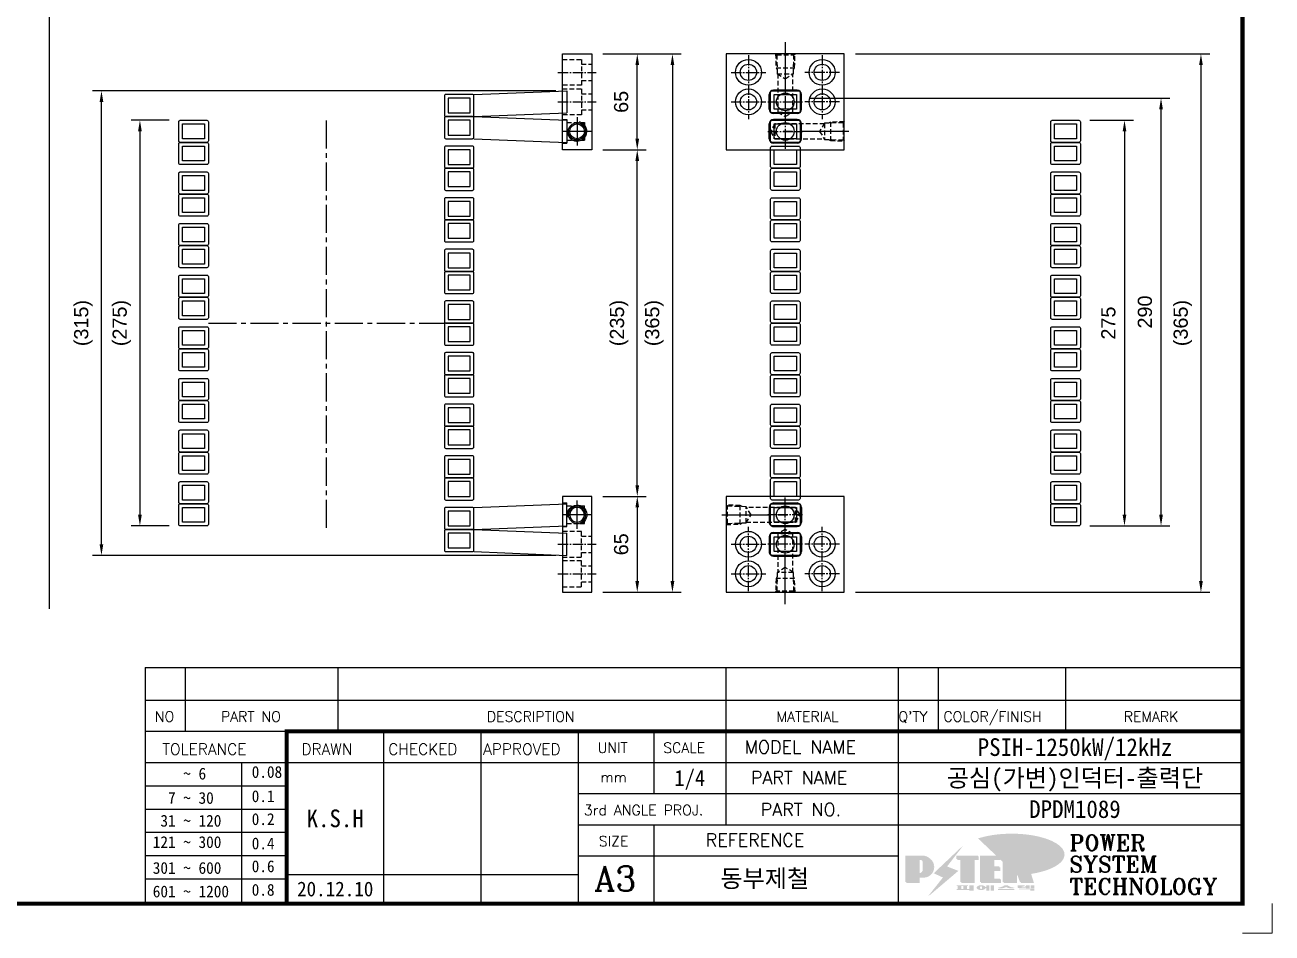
# Model space of a CAD drawing. Header units: inches. Extents: x 1896 to 3574, y -9 to 1157.
# Drawn here: x 2729 to 3574, y -9 to 607 of the extents above; entities that cross this region are included whole.
import ezdxf
from ezdxf.enums import TextEntityAlignment as Align

# ---------------------------------------------------------------- set-up
doc = ezdxf.new("R2010")
doc.units = ezdxf.units.IN
doc.header["$MEASUREMENT"] = 0
for name, pattern in [('CENTER', [50.8, 31.75, -6.35, 6.35, -6.35]), ('CENTER1', [10, 7, -1, 1, -1]), ('CENTER2', [28.575, 19.05, -3.175, 3.175, -3.175]), ('HIDDEN2', [4.7625, 3.175, -1.5875])]:
    doc.linetypes.add(name, pattern=pattern)
for name, color, linetype in [('CENTER', 1, 'CENTER'), ('FORMAT-1', 7, 'Continuous'), ('LINE', 7, 'Continuous'), ('THIN', 3, 'Continuous')]:
    doc.layers.add(name, color=color, linetype=linetype)
doc.styles.add('HAN', font='')
doc.styles.add('RC', font='ROMANC.SHX')
doc.styles.add('ROMANT', font='romant__.ttf')
doc.styles.add('RT', font='ROMANT.SHX', dxfattribs={"oblique": 15})
doc.styles.get("Standard").update_dxf_attribs({"font": 'arial.ttf'})
doc.styles.get('HAN').set_extended_font_data('GulimChe')
doc.dimstyles.new('PS-3', dxfattribs={"dimscale": 3, "dimtxt": 3.2, "dimasz": 2.5, "dimexe": 2, "dimexo": 2.5, "dimgap": 2, "dimtad": 1, "dimtoh": 1, "dimrnd": 0.05, "dimzin": 12, "dimdsep": 46, "dimtxsty": 'Standard', "dimcen": 0, "dimclrt": 2, "dimazin": 3, "dimtfac": 1, "dimtofl": 0, "dimtmove": 0, "dimatfit": 3, "dimfxl": 0, "dimtolj": 1, "dimtzin": 0, "dimarcsym": 0})

# ---------------------------------------------------------------- blocks, each defined once
blk = doc.blocks.new('no3')
at = {"color": 180}
for p, q in [((0, 5.5), (0, 0)), ((0, 5.5), (186, 5.5)), ((6.79, 5.5), (6.79, 0)), ((32.74, 0.11), (32.74, 5.5)), ((98.4, 5.5), (98.4, 0)), ((127.61, 5.5), (127.61, 0)), ((134.43, 5.5), (134.43, 0)), ((155.98, 5.5), (155.98, 0))]:
    blk.add_line(p, q, dxfattribs=at)
at = {"color": 2, "style": 'HAN'}
for tag, p in [('PART-NO', (19.76, 2.75)), ("Q'TY", (131.02, 2.75)), ('COLOR/FINISH', (145.2, 2.75)), ('MATERIAL', (111.38, 2.75)), ('REMARK', (170.76, 2.75))]:
    blk.add_attdef(tag, text='', height=2.9, dxfattribs=at).set_placement(p, align=Align.MIDDLE_CENTER)
blk.add_attdef('DESCRIPTION', text='', height=2.9, dxfattribs=at).set_placement((34.51, 2.75), align=Align.MIDDLE_LEFT)
at = {"color": 2, "style": 'RT', "oblique": 15}
blk.add_attdef('NO', text='', height=1.74, dxfattribs=at).set_placement((3.38, 2.51), align=Align.MIDDLE_CENTER)
blk = doc.blocks.new('new LOGO')
at = {"layer": 'LINE'}
h = blk.add_hatch(color=253, dxfattribs=at)
edge = h.paths.add_edge_path()
edge.add_ellipse((333.9, 86.4), major_axis=(-165.9, 0), ratio=0.39426, start_angle=111.5127, end_angle=334.469)
edge.add_ellipse((314.1, 81.2), major_axis=(-153.7, 0), ratio=0.40699, start_angle=121.3066, end_angle=327.7437, ccw=False)
edge.add_line((394, 27.8), (394.7, 25.6))
h = blk.add_hatch(color=1, dxfattribs=at)
h.paths.add_polyline_path([(41.5, 16.4), (54.3, 16.4, 1), (54.3, 82.9), (0, 82.9), (0, -0.1), (41.5, -0.1)])
h.paths.add_polyline_path([(41.5, 27.9), (41.5, 71.9), (43.6, 71.9, -0.414214), (54.6, 60.9), (54.6, 38.9, -0.414214), (43.6, 27.9)], flags=16)
h.paths.add_polyline_path([(214.7, 71.9), (227.5, 71.9), (227.5, 82.9), (159.7, 82.9), (159.7, 71.9), (172.5, 71.9), (172.5, -0.1), (214.7, -0.1)])
h.paths.add_polyline_path([(276, 37.4), (294.8, 37.4), (294.8, 49.1), (276, 49.1), (276, 71.9), (294.8, 71.9), (294.8, 82.9), (234.5, 82.9), (234.5, -0.1), (297, -0.1), (297, 10.9), (276, 10.9)])
h.paths.add_polyline_path([(347.2, 35.2), (359.7, -0.1), (400.5, -0.1), (379.6, 66.8), (399.7, 82.9), (380.6, 82.9), (347.2, 61.6), (347.2, 82.9), (305.5, 82.9), (305.5, -0.1), (347.2, -0.1)])
h = blk.add_hatch(color=250, dxfattribs=at)
h.paths.add_polyline_path([(44.5, 69.4), (46.6, 69.4, -0.129793), (52, 68, 0.221832), (43.6, 71.9), (41.5, 71.9), (41.5, 27.9), (43.6, 27.9, 0.02048), (44.5, 28)], flags=17)
h.paths.add_polyline_path([(44.5, 13.9), (57.3, 13.9, 0.72362), (77.1, 73.9, -0.679777), (54.3, 16.4), (41.5, 16.4), (41.5, -0.1), (3, -0.1), (3, -2.6), (44.5, -2.6)])
h.paths.add_polyline_path([(117.9, 14.2), (71.5, -44.4), (77.1, -39.6), (120.8, 15.6), (92, 28.9), (173.3, 106), (177.5, 111.4), (89.1, 27.6)])
h.paths.add_polyline_path([(162.7, 71.9), (162.7, 69.4), (172.5, 69.4), (172.5, 71.9)], flags=17)
h.paths.add_polyline_path([(217.7, 69.4), (230.5, 69.4), (230.5, 80.4), (227.5, 80.4), (227.5, 71.9), (214.7, 71.9), (214.7, -0.1), (175.5, -0.1), (175.5, -2.6), (217.7, -2.6)])
h.paths.add_polyline_path([(297.8, 46.6), (294.8, 46.6), (294.8, 37.4), (276, 37.4), (276, 10.9), (279, 10.9), (279, 34.9), (297.8, 34.9)])
h.paths.add_polyline_path([(300, 8.4), (297, 8.4), (297, -0.1), (237.5, -0.1), (237.5, -2.6), (300, -2.6)])
h.paths.add_polyline_path([(297.8, 80.4), (294.8, 80.4), (294.8, 71.9), (276, 71.9), (276, 49.1), (279, 49.1), (279, 69.4), (297.8, 69.4)])
h.paths.add_polyline_path([(350.2, 80.4), (347.2, 80.4), (347.2, 61.6), (350.2, 63.5)])
h.paths.add_polyline_path([(350.2, 26.7), (347.2, 35.2), (347.2, -0.1), (308.5, -0.1), (308.5, -2.6), (350.2, -2.6)])
h.paths.add_polyline_path([(402.7, 80.4), (396.5, 80.4), (379.6, 66.8), (400.5, -0.1), (361.8, -0.1), (362.7, -2.6), (403.5, -2.6), (382.6, 64.3)])
blk.add_hatch(color=5, dxfattribs=at).paths.add_polyline_path([(166.3, 35), (131, 49), (180.4, 112.7), (92, 28.9), (120.8, 15.6), (74.4, -43)])
h = blk.add_hatch(color=250, dxfattribs=at)
edge = h.paths.add_edge_path()
edge.add_ellipse((237.8, -17.6), major_axis=(-14.3, 0), ratio=0.526336, start_angle=192.2456, end_angle=269.0748)
edge.add_line((238.1, -10.1), (237.6, -10.1))
edge.add_ellipse((237.8, -17.6), major_axis=(-14.3, 0), ratio=0.526336, start_angle=270.9252, end_angle=449.0748)
edge.add_line((237.6, -25.1), (238.1, -25.1))
edge.add_ellipse((237.8, -17.6), major_axis=(-14.3, 0), ratio=0.526336, start_angle=450.9252, end_angle=527.7544)
edge.add_line((251.7, -19.2), (254.1, -19.2))
edge.add_line((254.1, -19.2), (254.1, -27.1))
edge.add_line((254.1, -27.1), (263.1, -27.1))
edge.add_line((263.1, -27.1), (263.1, -10.1))
edge.add_line((263.1, -10.1), (254.1, -10.1))
edge.add_line((254.1, -10.1), (254.1, -16))
edge.add_line((254.1, -16), (251.7, -16))
h.paths.add_polyline_path([(241, -16.4), (241, -18.7, -1), (234.4, -18.7), (234.4, -16.4, -1)], flags=16)
h.paths.add_polyline_path([(278.2, -10.1), (268.1, -10.1), (268.1, -27.1), (278.2, -27.1)])
h.paths.add_polyline_path([(310.3, -10.1), (310.3, -11.1, -0.157169), (289.3, -17.5), (294, -19.9, 0.128407), (316.3, -15.9, 0.128407), (338.6, -19.9), (343.3, -17.5, -0.157169), (322.2, -11.1), (322.2, -10.1)])
h.paths.add_polyline_path([(342.1, -25.1), (342.1, -22.3), (290.4, -22.3), (290.4, -25.1)])
h.paths.add_polyline_path([(352, -10.1), (352, -16.2, 0.414214), (354, -18.2), (378.7, -18.2), (378.7, -19.6), (390.2, -19.6), (390.2, -10.1), (378.7, -10.1), (378.7, -13.6), (374.7, -13.6), (374.7, -15.1), (378.7, -15.1), (378.7, -16.2), (364.7, -16.2), (364.7, -15.1), (371.2, -15.1), (371.2, -13.6), (364.7, -13.6), (364.7, -12.6), (374.7, -12.6), (374.7, -10.1)])
h.paths.add_polyline_path([(393.8, -10.1), (393.8, -19.6), (405, -19.6), (405, -10.1)])
h.paths.add_polyline_path([(405, -27.1), (405, -20.9), (356.8, -20.9), (356.8, -23), (391.8, -23), (391.8, -27.1)])
h.paths.add_polyline_path([(200.4, -10.1), (200.4, -22.3), (193.2, -22.3), (193.2, -12.6), (196.6, -12.6), (196.6, -10.1), (161, -10.1), (161, -12.6), (164.5, -12.6), (164.5, -22.3), (161, -22.3), (161, -25.1), (200.4, -25.1), (200.4, -27.1), (213.9, -27.1), (213.9, -10.1)])
h.paths.add_polyline_path([(182, -12.6), (175.6, -12.6), (175.6, -22.3), (182, -22.3)], flags=17)
blk = doc.blocks.new('format-3')
at = {"color": 180}
for p, q in [((228.5, 39.49), (228.5, 5)), ((228.5, 39.49), (414.5, 39.49)), ((235.29, 39.49), (235.29, 34.21)), ((261.24, 34.21), (261.24, 39.49)), ((326.9, 39.49), (326.9, 34.21)), ((356.11, 39.49), (356.11, 34.21)), ((362.93, 39.49), (362.93, 34.21)), ((384.48, 39.49), (384.48, 34.21)), ((228.5, 34.21), (252.48, 34.21)), ((268.96, 5), (268.96, 34.21)), ((285.45, 5), (285.45, 34.21)), ((301.94, 5), (301.94, 34.21)), ((314.72, 34.21), (314.72, 23.65)), ((326.9, 34.21), (326.9, 18.37)), ((356.11, 34.21), (356.11, 5)), ((228.5, 28.93), (252.48, 28.93)), ((244.89, 5.23), (244.89, 28.93)), ((252.48, 28.93), (414.5, 28.93)), ((228.5, 24.98), (252.48, 24.98)), ((301.94, 23.65), (414.5, 23.65)), ((228.5, 21.03), (252.48, 21.03)), ((228.5, 17.08), (252.48, 17.08)), ((301.94, 18.37), (414.5, 18.37)), ((314.72, 18.37), (314.72, 5)), ((228.5, 13.13), (252.48, 13.13)), ((301.94, 13.09), (356.11, 13.09)), ((228.5, 9.18), (252.48, 9.18)), ((252.48, 9.95), (301.94, 9.95))]:
    blk.add_line(p, q, dxfattribs=at)
at = {"color": 3, "lineweight": 9}
for p in [(419.5, 5), (414.5, 0)]:
    blk.add_line(p, (419.5, 0), dxfattribs=at)
at = {"const_width": 0.7}
blk.add_lwpolyline([(252.48, 5), (252.48, 34.21), (414.5, 34.21)], dxfattribs=at)
at = {"layer": 'FORMAT-1', "const_width": 0.7}
blk.add_lwpolyline([(13, 5), (13, 286.3), (414.5, 286.3), (414.5, 5)], close=True, dxfattribs=at)
at = {"xscale": 0.05400000000000027, "yscale": 0.05400000000000027, "zscale": 0.05400000000000027}
blk.add_blockref('new LOGO', (357.35, 8.65), dxfattribs=at)
at = {"color": 2}
for s, height, style, p in [('NO', 1.742, 'RC', (230.16, 35.83)), ('PART NO', 1.742, 'RC', (241.36, 35.83)), ('DESCRIPTION', 1.7424, 'RC', (286.43, 35.83)), ('MATERIAL', 1.742, 'RC', (335.52, 35.83)), ("Q'TY", 1.742, 'RC', (356.17, 35.83)), ('COLOR/FINISH', 1.7424, 'RC', (363.8, 35.83)), ('REMARK', 1.742, 'RC', (394.37, 35.83)), (' TOLERANCE', 1.9, 'RC', (230.11, 30.22)), ('DRAWN', 1.9, 'RC', (255, 30.22)), ('CHECKED', 1.9, 'RC', (269.71, 30.22)), ('APPROVED', 1.9, 'RC', (285.8, 30.22)), ('UNIT', 1.742, 'RC', (305.19, 30.55)), ('SCALE', 1.742, 'RC', (316.32, 30.55)), ('MODEL NAME', 2.178, 'RC', (330.12, 30.46)), ('    ~ 6', 2, 'HAN', (229.8, 26.03)), ('0.08', 2, 'HAN', (246.57, 26.31)), ('mm', 1.742, 'RC', (305.67, 25.56)), ('PART NAME', 2.178, 'RC', (331.17, 25.24)), ('  7 ~ 30', 2, 'HAN', (229.8, 21.91)), ('0.1', 2, 'HAN', (246.57, 22.2)), ('3rd ANGLE PROJ.', 1.7424, 'RC', (302.87, 19.97)), ('PART NO.', 2.178, 'RC', (332.84, 19.85)), (' 31 ~ 120', 2, 'HAN', (229.8, 18.04)), ('0.2', 2, 'HAN', (246.57, 18.32)), ('121 ~ 300', 2, 'HAN', (229.8, 14.42)), ('0.4', 2, 'HAN', (246.57, 14.2)), ('SIZE', 1.742, 'RC', (305.39, 14.71)), ('REFERENCE', 2.178, 'RC', (323.52, 14.69)), ('301 ~ 600', 2, 'HAN', (229.8, 10.04)), ('0.6', 2, 'HAN', (246.57, 10.32)), ('601 ~ 1200', 2, 'HAN', (229.8, 6.05)), ('0.8', 2, 'HAN', (246.57, 6.33))]:
    blk.add_text(s, height=height, dxfattribs=dict(at, style=style)).set_placement(p)
at = {"style": 'ROMANT'}
for s, p in [('POWER', (385.15, 13.96)), ('SYSTEM', (385.15, 10.31)), ('TECHNOLOGY', (385.15, 6.56))]:
    blk.add_text(s, height=2.7, dxfattribs=at).set_placement(p)
at = {"color": 2, "lineweight": 25, "style": 'RC'}
blk.add_text('A3', height=4.182, dxfattribs=at).set_placement((304.61, 7.14))
at = {"style": 'HAN'}
for tag, height, p in [('MODEL-NAME', 3, (386.1, 31.53)), ('SCALE', 2.7, (320.81, 26.29)), ('PART-NAME', 3, (386.1, 26.29)), ('PART-NO', 3, (386.1, 21.01)), ('DRA-BY', 3, (260.72, 19.44)), ('CH-BY', 3, (277.21, 19.44)), ('APP-BY', 3, (293.7, 19.44)), ('관련업체', 3, (333.52, 9.26)), ('DRA-DATE', 2.5, (260.72, 7.47)), ('CH-DATE', 2.5, (277.21, 7.47)), ('APP-DATE', 2.5, (293.7, 7.47))]:
    blk.add_attdef(tag, text='', height=height, dxfattribs=at).set_placement(p, align=Align.MIDDLE_CENTER)
blk = doc.blocks.new('*D173')
at = {"color": 0, "lineweight": -2}
for p, q in [((3291.86, 587.51), (3532.12, 587.51)), ((3526.12, 580.01), (3526.12, 230.01)), ((3291.86, 222.51), (3532.12, 222.51))]:
    blk.add_line(p, q, dxfattribs=at)
at = {"color": 0}
for points in [[(3524.87, 580.01), (3527.37, 580.01), (3526.12, 587.51)], [(3524.87, 230.01), (3527.37, 230.01), (3526.12, 222.51)]]:
    blk.add_solid(points, dxfattribs=at)
at = {"layer": 'Defpoints', "color": 0}
for p in [(3284.36, 587.51, 0), (3284.36, 222.51, 0), (3526.12, 222.51)]:
    blk.add_point(p, dxfattribs=at)
at = {"color": 2, "insert": (3513.82, 405.01), "char_height": 9.6, "attachment_point": 5, "rotation": 90}
blk.add_mtext('\\A1;(365)', dxfattribs=at)
blk = doc.blocks.new('*D175')
at = {"color": 0, "lineweight": -2}
for p, q in [((3260.86, 557.51), (3505.07, 557.51)), ((3499.07, 275.01), (3499.07, 550.01)), ((3450.86, 267.51), (3505.07, 267.51))]:
    blk.add_line(p, q, dxfattribs=at)
at = {"color": 0}
for points in [[(3497.82, 550.01), (3500.32, 550.01), (3499.07, 557.51)], [(3497.82, 275.01), (3500.32, 275.01), (3499.07, 267.51)]]:
    blk.add_solid(points, dxfattribs=at)
at = {"layer": 'Defpoints', "color": 0}
for p in [(3253.36, 557.51, 0), (3499.07, 557.51), (3443.36, 267.51, 0)]:
    blk.add_point(p, dxfattribs=at)
at = {"color": 2, "insert": (3488.17, 412.51), "char_height": 9.6, "attachment_point": 5, "rotation": 90}
blk.add_mtext('\\A1;290', dxfattribs=at)
blk = doc.blocks.new('*D176')
at = {"color": 0, "lineweight": -2}
for p, q in [((3450.86, 542.51), (3480.29, 542.51)), ((3474.29, 535.01), (3474.29, 275.01)), ((3450.86, 267.51), (3480.29, 267.51))]:
    blk.add_line(p, q, dxfattribs=at)
at = {"color": 0}
for points in [[(3473.04, 535.01), (3475.54, 535.01), (3474.29, 542.51)], [(3473.04, 275.01), (3475.54, 275.01), (3474.29, 267.51)]]:
    blk.add_solid(points, dxfattribs=at)
at = {"layer": 'Defpoints', "color": 0}
for p in [(3443.36, 542.51, 0), (3443.36, 267.51, 0), (3474.29, 267.51)]:
    blk.add_point(p, dxfattribs=at)
at = {"color": 2, "insert": (3463.39, 405.01), "char_height": 9.6, "attachment_point": 5, "rotation": 90}
blk.add_mtext('\\A1;275', dxfattribs=at)
blk = doc.blocks.new('A$C676D6C1A')
at = {"color": 3}
for p, q in [((-5, 11), (5, 11)), ((15, 11), (25, 11)), ((-8, -8), (-8, 8)), ((8, -8), (8, 8)), ((12, -8), (12, 8)), ((28, -8), (28, 8)), ((-5, -11), (5, -11)), ((15, -11), (25, -11))]:
    blk.add_line(p, q, dxfattribs=at)
at = {"color": 2, "linetype": 'HIDDEN2'}
for p, q in [((5, 7), (-5, 7)), ((13, 5), (13, -5)), ((39.09, 5.44), (39.09, -5.44)), ((43.1, 6.28), (43.1, -6.28)), ((6.28, -30.6), (-6.28, -30.6)), ((5.44, -26.59), (-5.44, -26.59))]:
    blk.add_line(p, q, dxfattribs=at)
at = {"color": 3}
blk.add_lwpolyline([(-12.5, -40), (52.5, -40), (52.5, 40), (-12.5, 40)], close=True, dxfattribs=at)
at = {"color": 2, "linetype": 'HIDDEN2'}
for points in [[(5, -26.59), (5, 7), (0, 10), (-5, 7), (-5, -26.59)], [(39.09, 5), (13, 5), (10, 0), (13, -5), (39.09, -5)], [(51.78, 5.85), (39.09, 5.44), (35.71, 0), (39.09, -5.44), (51.78, -5.85)], [(52.5, 6.58), (43.1, 6.28), (41.85, 5.52)], [(52.5, 6.58), (51.78, 5.85), (51.78, -5.85), (52.5, -6.58)], [(41.85, -5.52), (43.1, -6.28), (52.5, -6.58)], [(5.85, -39.28), (5.44, -26.59), (0, -23.21), (-5.44, -26.59), (-5.85, -39.28)], [(-5.52, -29.35), (-6.28, -30.6), (-6.58, -40)], [(6.58, -40), (6.28, -30.6), (5.52, -29.35)], [(6.58, -40), (5.85, -39.28), (-5.85, -39.28), (-6.58, -40)]]:
    blk.add_lwpolyline(points, dxfattribs=at)
at = {"color": 3}
for centre, radius in [((20, 25), 8.75), ((20, 25), 5.5), ((40, 25), 8.75), ((40, 25), 5.5), ((0, 0), 6), ((20, 0), 6), ((20, -25), 8.75), ((40, -25), 8.75), ((20, -25), 5.5), ((40, -25), 5.5)]:
    blk.add_circle(centre, radius, dxfattribs=at)
for centre, start, end in [((-5, 8), 90, 180), ((5, 8), 0, 90), ((15, 8), 90, 180), ((25, 8), 0, 90), ((-5, -8), 180, 270), ((5, -8), 270, 0), ((15, -8), 180, 270), ((25, -8), 270, 0)]:
    blk.add_arc(centre, 3, start, end, dxfattribs=at)
at = {"layer": 'CENTER', "linetype": 'CENTER1'}
for p, q in [((20, 36.75), (20, 13.25)), ((40, 36.75), (40, 13.25)), ((31.75, 25), (8.25, 25)), ((51.75, 25), (28.25, 25)), ((0, 11.75), (0, -11.75)), ((20, 11.75), (20, -11.75)), ((11.75, 0), (-11.75, 0)), ((31.75, 0), (8.25, 0)), ((20, -36.75), (20, -13.25)), ((40, -36.75), (40, -13.25)), ((31.75, -25), (8.25, -25)), ((51.75, -25), (28.25, -25))]:
    blk.add_line(p, q, dxfattribs=at)
at = {"layer": 'CENTER'}
for p, q in [((0, -43), (0, 10)), ((60.5, 0), (10, 0))]:
    blk.add_line(p, q, dxfattribs=at)
blk = doc.blocks.new('*D188')
at = {"color": 0, "lineweight": -2}
for p, q in [((3120.71, 522.51), (3149.99, 522.51)), ((3143.99, 295.01), (3143.99, 515.01)), ((3120.71, 287.51), (3149.99, 287.51))]:
    blk.add_line(p, q, dxfattribs=at)
at = {"color": 0}
for points in [[(3142.74, 515.01), (3145.24, 515.01), (3143.99, 522.51)], [(3142.74, 295.01), (3145.24, 295.01), (3143.99, 287.51)]]:
    blk.add_solid(points, dxfattribs=at)
at = {"layer": 'Defpoints', "color": 0}
for p in [(3113.21, 522.51, 0), (3143.99, 522.51), (3113.21, 287.51, 0)]:
    blk.add_point(p, dxfattribs=at)
at = {"color": 2, "insert": (3131.7, 405.01), "char_height": 9.6, "attachment_point": 5, "rotation": 90}
blk.add_mtext('\\A1;(235)', dxfattribs=at)
blk = doc.blocks.new('*D189')
at = {"color": 0, "lineweight": -2}
for p, q in [((3120.71, 587.51), (3149.99, 587.51)), ((3143.99, 530.01), (3143.99, 580.01)), ((3120.71, 522.51), (3149.99, 522.51))]:
    blk.add_line(p, q, dxfattribs=at)
at = {"color": 0}
for points in [[(3142.74, 580.01), (3145.24, 580.01), (3143.99, 587.51)], [(3142.74, 530.01), (3145.24, 530.01), (3143.99, 522.51)]]:
    blk.add_solid(points, dxfattribs=at)
at = {"layer": 'Defpoints', "color": 0}
for p in [(3113.21, 587.51, 0), (3143.99, 587.51), (3113.21, 522.51, 0)]:
    blk.add_point(p, dxfattribs=at)
at = {"color": 2, "insert": (3133.09, 555.01), "char_height": 9.6, "attachment_point": 5, "rotation": 90}
blk.add_mtext('\\A1;65', dxfattribs=at)
blk = doc.blocks.new('*D190')
at = {"color": 0, "lineweight": -2}
for p, q in [((3120.71, 287.51), (3149.99, 287.51)), ((3143.99, 280.01), (3143.99, 230.01)), ((3120.71, 222.51), (3149.99, 222.51))]:
    blk.add_line(p, q, dxfattribs=at)
at = {"color": 0}
for points in [[(3142.74, 280.01), (3145.24, 280.01), (3143.99, 287.51)], [(3142.74, 230.01), (3145.24, 230.01), (3143.99, 222.51)]]:
    blk.add_solid(points, dxfattribs=at)
at = {"layer": 'Defpoints', "color": 0}
for p in [(3113.21, 287.51, 0), (3113.21, 222.51, 0), (3143.99, 222.51)]:
    blk.add_point(p, dxfattribs=at)
at = {"color": 2, "insert": (3133.09, 255.01), "char_height": 9.6, "attachment_point": 5, "rotation": 90}
blk.add_mtext('\\A1;65', dxfattribs=at)
blk = doc.blocks.new('*D191')
at = {"color": 0, "lineweight": -2}
for p, q in [((3120.71, 587.51), (3173.84, 587.51)), ((3167.84, 580.01), (3167.84, 230.01)), ((3120.71, 222.51), (3173.84, 222.51))]:
    blk.add_line(p, q, dxfattribs=at)
at = {"color": 0}
for points in [[(3166.59, 580.01), (3169.09, 580.01), (3167.84, 587.51)], [(3166.59, 230.01), (3169.09, 230.01), (3167.84, 222.51)]]:
    blk.add_solid(points, dxfattribs=at)
at = {"layer": 'Defpoints', "color": 0}
for p in [(3113.21, 587.51, 0), (3113.21, 222.51, 0), (3167.84, 222.51)]:
    blk.add_point(p, dxfattribs=at)
at = {"color": 2, "insert": (3155.54, 405.01), "char_height": 9.6, "attachment_point": 5, "rotation": 90}
blk.add_mtext('\\A1;(365)', dxfattribs=at)
blk = doc.blocks.new('qw3cwewrtd4s5re')
at = {"color": 2, "linetype": 'HIDDEN2'}
for p, q in [((108704.57, -43237.15), (108704.57, -43230.15)), ((108715.57, -43237.15), (108715.57, -43230.15)), ((108724.57, -43237.15), (108724.57, -43230.15)), ((108735.57, -43237.15), (108735.57, -43230.15)), ((108744.07, -43247.15, 0), (108744.07, -43235.15, 0)), ((108756.07, -43247.15, 0), (108756.07, -43235.15, 0)), ((108742.07, -43250.15), (108742.07, -43247.15)), ((108742.07, -43247.15), (108758.07, -43247.15)), ((108758.07, -43250.15), (108758.07, -43247.15))]:
    blk.add_line(p, q, dxfattribs=at)
at = {"color": 3}
blk.add_lwpolyline([(108762.57, -43230.15), (108762.57, -43250.15), (108697.57, -43250.15), (108697.57, -43230.15)], close=True, dxfattribs=at)
at = {"color": 2, "linetype": 'HIDDEN2'}
for points in [[(108744.07, -43235.15), (108756.07, -43235.15)], [(108701.32, -43250.15), (108701.32, -43237.15), (108718.82, -43237.15), (108718.82, -43250.15)], [(108721.32, -43250.15), (108721.32, -43237.15), (108738.82, -43237.15), (108738.82, -43250.15)]]:
    blk.add_lwpolyline(points, dxfattribs=at)
blk.add_circle((108750.07, -43240.15), 5.85)
at = {"color": 3}
blk.add_circle((108750.07, -43240.15), 5, dxfattribs=at)
at = {"layer": 'CENTER', "linetype": 'CENTER1'}
for p, q in [((108710.07, -43253.15), (108710.07, -43227.15)), ((108730.07, -43253.15), (108730.07, -43227.15))]:
    blk.add_line(p, q, dxfattribs=at)
at = {"layer": 'CENTER'}
for p, q in [((108750.07, -43230.57), (108750.07, -43249.72)), ((108740.5, -43240.15), (108759.65, -43240.15))]:
    blk.add_line(p, q, dxfattribs=at)
at = {"layer": 'THIN'}
blk.add_arc((108750.07, -43240.15), 6.58, 255, 165, dxfattribs=at)
blk = doc.blocks.new('*D192')
at = {"color": 0, "lineweight": -2}
for p, q in [((2826.71, 542.51), (2800.83, 542.51)), ((2806.83, 535.01), (2806.83, 275.01)), ((2826.71, 267.51), (2800.83, 267.51))]:
    blk.add_line(p, q, dxfattribs=at)
at = {"color": 0}
for points in [[(2805.58, 535.01), (2808.08, 535.01), (2806.83, 542.51)], [(2805.58, 275.01), (2808.08, 275.01), (2806.83, 267.51)]]:
    blk.add_solid(points, dxfattribs=at)
at = {"layer": 'Defpoints', "color": 0}
for p in [(2834.21, 542.51), (2806.83, 267.51), (2834.21, 267.51)]:
    blk.add_point(p, dxfattribs=at)
at = {"color": 2, "insert": (2794.53, 405.01), "char_height": 9.6, "attachment_point": 5, "rotation": 90}
blk.add_mtext('\\A1;(275)', dxfattribs=at)
blk = doc.blocks.new('*D194')
at = {"color": 0, "lineweight": -2}
for p, q in [((3088.71, 562.51), (2774.75, 562.51)), ((2780.75, 255.01), (2780.75, 555.01)), ((3088.71, 247.51), (2774.75, 247.51))]:
    blk.add_line(p, q, dxfattribs=at)
at = {"color": 0}
for points in [[(2779.5, 555.01), (2782, 555.01), (2780.75, 562.51)], [(2779.5, 255.01), (2782, 255.01), (2780.75, 247.51)]]:
    blk.add_solid(points, dxfattribs=at)
at = {"layer": 'Defpoints', "color": 0}
for p in [(2780.75, 562.51), (3096.21, 562.51, 0), (3096.21, 247.51, 0)]:
    blk.add_point(p, dxfattribs=at)
at = {"color": 2, "insert": (2768.46, 405.01), "char_height": 9.6, "attachment_point": 5, "rotation": 90}
blk.add_mtext('\\A1;(315)', dxfattribs=at)
blk = doc.blocks.new('A$C65BA7505')
at = {"color": 2, "linetype": 'HIDDEN2'}
for p, q in [((-58, 65.53), (-58, 72.53)), ((-47, 65.53), (-47, 72.53)), ((-38, 65.53), (-38, 72.53)), ((-27, 65.53), (-27, 72.53)), ((-18.5, 55.53, 0), (-18.5, 67.53, 0)), ((-6.5, 55.53, 0), (-6.5, 67.53, 0)), ((-20.5, 52.53), (-20.5, 55.53)), ((-20.5, 55.53), (-4.5, 55.53)), ((-4.5, 52.53), (-4.5, 55.53))]:
    blk.add_line(p, q, dxfattribs=at)
at = {"color": 3}
blk.add_lwpolyline([(0, 72.53), (0, 52.53), (-65, 52.53), (-65, 72.53)], close=True, dxfattribs=at)
at = {"color": 2, "linetype": 'HIDDEN2'}
for points in [[(-61.25, 52.53), (-61.25, 65.53), (-43.75, 65.53), (-43.75, 52.53)], [(-41.25, 52.53), (-41.25, 65.53), (-23.75, 65.53), (-23.75, 52.53)], [(-18.5, 67.53), (-6.5, 67.53)]]:
    blk.add_lwpolyline(points, dxfattribs=at)
blk.add_circle((-12.5, 62.53), 5.85)
at = {"color": 3}
blk.add_circle((-12.5, 62.53), 5, dxfattribs=at)
at = {"layer": 'CENTER', "linetype": 'CENTER1'}
for p, q in [((-52.5, 49.53), (-52.5, 75.53)), ((-32.5, 49.53), (-32.5, 75.53))]:
    blk.add_line(p, q, dxfattribs=at)
at = {"layer": 'CENTER'}
for p, q in [((-12.5, 72.11), (-12.5, 52.95)), ((-22.08, 62.53), (-2.92, 62.53))]:
    blk.add_line(p, q, dxfattribs=at)
at = {"layer": 'THIN'}
blk.add_arc((-12.5, 62.53), 6.58, 255, 165, dxfattribs=at)

msp = doc.modelspace()

# ---------------------------------------------------------------- linework, layer by layer
at = {"color": 1}
for p, q in [((2745.576, 211.135, -0.002), (2745.576, 644.041, -0.002)), ((3033.209, 545.015, 0), (3096.209, 542.515, 0)), ((3096.209, 542.515, 0), (3096.209, 527.515, 0)), ((3033.209, 530.015, 0), (3096.209, 527.515, 0)), ((3033.209, 280.015, 0), (3096.209, 282.515, 0)), ((3096.209, 267.515, 0), (3096.209, 282.515, 0)), ((3033.209, 265.015, 0), (3096.209, 267.515, 0))]:
    msp.add_line(p, q, dxfattribs=at)
at = {"color": 4}
for p, q in [((3033.209, 560.015, 0), (3096.209, 562.515, 0)), ((3096.209, 562.515, 0), (3096.209, 547.515, 0)), ((3033.209, 545.015, 0), (3096.209, 547.515, 0)), ((3033.209, 265.015, 0), (3096.209, 262.515, 0)), ((3096.209, 247.515, 0), (3096.209, 262.515, 0)), ((3033.209, 250.015, 0), (3096.209, 247.515, 0))]:
    msp.add_line(p, q, dxfattribs=at)
at = {"color": 1, "linetype": 'CENTER2'}
for p, q in [((2933.209, 266.169, 0), (2933.209, 543.86, 0)), ((2853.209, 405.015, 0), (3013.209, 405.015, 0))]:
    msp.add_line(p, q, dxfattribs=at)
at = {"color": 1, "elevation": 0}
for points in [[(3014.209, 545.015), (3032.209, 545.015, 0.4142136), (3033.209, 546.015), (3033.209, 559.015, 0.4142136), (3032.209, 560.015), (3014.209, 560.015, 0.4142136), (3013.209, 559.015), (3013.209, 546.015, 0.4142136)], [(3253.36, 547.515), (3235.36, 547.515, -0.4142136), (3234.36, 548.515), (3234.36, 561.515, -0.4142136), (3235.36, 562.515), (3253.36, 562.515, -0.4142136), (3254.36, 561.515), (3254.36, 548.515, -0.4142136)], [(2852.209, 527.515), (2834.209, 527.515, -0.4142136), (2833.209, 528.515), (2833.209, 541.515, -0.4142136), (2834.209, 542.515), (2852.209, 542.515, -0.4142136), (2853.209, 541.515), (2853.209, 528.515, -0.4142136)], [(3014.209, 510.015), (3032.209, 510.015, 0.4142136), (3033.209, 511.015), (3033.209, 524.015, 0.4142136), (3032.209, 525.015), (3014.209, 525.015, 0.4142136), (3013.209, 524.015), (3013.209, 511.015, 0.4142136)], [(3253.36, 510.015), (3235.36, 510.015, -0.4142136), (3234.36, 511.015), (3234.36, 524.015, -0.4142136), (3235.36, 525.015), (3253.36, 525.015, -0.4142136), (3254.36, 524.015), (3254.36, 511.015, -0.4142136)], [(3425.36, 527.515), (3443.36, 527.515, -0.4142136), (3444.36, 526.515), (3444.36, 513.515, -0.4142136), (3443.36, 512.515), (3425.36, 512.515, -0.4142136), (3424.36, 513.515), (3424.36, 526.515, -0.4142136)], [(2852.209, 492.515), (2834.209, 492.515, -0.4142136), (2833.209, 493.515), (2833.209, 506.515, -0.4142136), (2834.209, 507.515), (2852.209, 507.515, -0.4142136), (2853.209, 506.515), (2853.209, 493.515, -0.4142136)], [(3425.36, 492.515), (3443.36, 492.515, -0.4142136), (3444.36, 491.515), (3444.36, 478.515, -0.4142136), (3443.36, 477.515), (3425.36, 477.515, -0.4142136), (3424.36, 478.515), (3424.36, 491.515, -0.4142136)], [(3014.209, 475.015), (3032.209, 475.015, 0.4142136), (3033.209, 476.015), (3033.209, 489.015, 0.4142136), (3032.209, 490.015), (3014.209, 490.015, 0.4142136), (3013.209, 489.015), (3013.209, 476.015, 0.4142136)], [(3253.36, 475.015), (3235.36, 475.015, -0.4142136), (3234.36, 476.015), (3234.36, 489.015, -0.4142136), (3235.36, 490.015), (3253.36, 490.015, -0.4142136), (3254.36, 489.015), (3254.36, 476.015, -0.4142136)], [(2852.209, 457.515), (2834.209, 457.515, -0.4142136), (2833.209, 458.515), (2833.209, 471.515, -0.4142136), (2834.209, 472.515), (2852.209, 472.515, -0.4142136), (2853.209, 471.515), (2853.209, 458.515, -0.4142136)], [(3425.36, 457.515), (3443.36, 457.515, -0.4142136), (3444.36, 456.515), (3444.36, 443.515, -0.4142136), (3443.36, 442.515), (3425.36, 442.515, -0.4142136), (3424.36, 443.515), (3424.36, 456.515, -0.4142136)], [(3014.209, 440.015), (3032.209, 440.015, 0.4142136), (3033.209, 441.015), (3033.209, 454.015, 0.4142136), (3032.209, 455.015), (3014.209, 455.015, 0.4142136), (3013.209, 454.015), (3013.209, 441.015, 0.4142136)], [(3253.36, 440.015), (3235.36, 440.015, -0.4142136), (3234.36, 441.015), (3234.36, 454.015, -0.4142136), (3235.36, 455.015), (3253.36, 455.015, -0.4142136), (3254.36, 454.015), (3254.36, 441.015, -0.4142136)], [(2852.209, 422.515), (2834.209, 422.515, -0.4142136), (2833.209, 423.515), (2833.209, 436.515, -0.4142136), (2834.209, 437.515), (2852.209, 437.515, -0.4142136), (2853.209, 436.515), (2853.209, 423.515, -0.4142136)], [(3014.209, 405.015), (3032.209, 405.015, 0.4142136), (3033.209, 406.015), (3033.209, 419.015, 0.4142136), (3032.209, 420.015), (3014.209, 420.015, 0.4142136), (3013.209, 419.015), (3013.209, 406.015, 0.4142136)], [(3253.36, 405.015), (3235.36, 405.015, -0.4142136), (3234.36, 406.015), (3234.36, 419.015, -0.4142136), (3235.36, 420.015), (3253.36, 420.015, -0.4142136), (3254.36, 419.015), (3254.36, 406.015, -0.4142136)], [(3425.36, 422.515), (3443.36, 422.515, -0.4142136), (3444.36, 421.515), (3444.36, 408.515, -0.4142136), (3443.36, 407.515), (3425.36, 407.515, -0.4142136), (3424.36, 408.515), (3424.36, 421.515, -0.4142136)], [(2852.209, 387.515), (2834.209, 387.515, -0.4142136), (2833.209, 388.515), (2833.209, 401.515, -0.4142136), (2834.209, 402.515), (2852.209, 402.515, -0.4142136), (2853.209, 401.515), (2853.209, 388.515, -0.4142136)], [(3014.209, 370.015), (3032.209, 370.015, 0.4142136), (3033.209, 371.015), (3033.209, 384.015, 0.4142136), (3032.209, 385.015), (3014.209, 385.015, 0.4142136), (3013.209, 384.015), (3013.209, 371.015, 0.4142136)], [(3253.36, 370.015), (3235.36, 370.015, -0.4142136), (3234.36, 371.015), (3234.36, 384.015, -0.4142136), (3235.36, 385.015), (3253.36, 385.015, -0.4142136), (3254.36, 384.015), (3254.36, 371.015, -0.4142136)], [(3425.36, 387.515), (3443.36, 387.515, -0.4142136), (3444.36, 386.515), (3444.36, 373.515, -0.4142136), (3443.36, 372.515), (3425.36, 372.515, -0.4142136), (3424.36, 373.515), (3424.36, 386.515, -0.4142136)], [(2852.209, 352.515), (2834.209, 352.515, -0.4142136), (2833.209, 353.515), (2833.209, 366.515, -0.4142136), (2834.209, 367.515), (2852.209, 367.515, -0.4142136), (2853.209, 366.515), (2853.209, 353.515, -0.4142136)], [(3014.209, 335.015), (3032.209, 335.015, 0.4142136), (3033.209, 336.015), (3033.209, 349.015, 0.4142136), (3032.209, 350.015), (3014.209, 350.015, 0.4142136), (3013.209, 349.015), (3013.209, 336.015, 0.4142136)], [(3253.36, 335.015), (3235.36, 335.015, -0.4142136), (3234.36, 336.015), (3234.36, 349.015, -0.4142136), (3235.36, 350.015), (3253.36, 350.015, -0.4142136), (3254.36, 349.015), (3254.36, 336.015, -0.4142136)], [(3425.36, 352.515), (3443.36, 352.515, -0.4142136), (3444.36, 351.515), (3444.36, 338.515, -0.4142136), (3443.36, 337.515), (3425.36, 337.515, -0.4142136), (3424.36, 338.515), (3424.36, 351.515, -0.4142136)], [(2852.209, 317.515), (2834.209, 317.515, -0.4142136), (2833.209, 318.515), (2833.209, 331.515, -0.4142136), (2834.209, 332.515), (2852.209, 332.515, -0.4142136), (2853.209, 331.515), (2853.209, 318.515, -0.4142136)], [(3014.209, 300.015), (3032.209, 300.015, 0.4142136), (3033.209, 301.015), (3033.209, 314.015, 0.4142136), (3032.209, 315.015), (3014.209, 315.015, 0.4142136), (3013.209, 314.015), (3013.209, 301.015, 0.4142136)], [(3253.36, 300.015), (3235.36, 300.015, -0.4142136), (3234.36, 301.015), (3234.36, 314.015, -0.4142136), (3235.36, 315.015), (3253.36, 315.015, -0.4142136), (3254.36, 314.015), (3254.36, 301.015, -0.4142136)], [(3425.36, 317.515), (3443.36, 317.515, -0.4142136), (3444.36, 316.515), (3444.36, 303.515, -0.4142136), (3443.36, 302.515), (3425.36, 302.515, -0.4142136), (3424.36, 303.515), (3424.36, 316.515, -0.4142136)], [(2852.209, 282.515), (2834.209, 282.515, -0.4142136), (2833.209, 283.515), (2833.209, 296.515, -0.4142136), (2834.209, 297.515), (2852.209, 297.515, -0.4142136), (2853.209, 296.515), (2853.209, 283.515, -0.4142136)], [(3014.209, 265.015), (3032.209, 265.015, 0.4142136), (3033.209, 266.015), (3033.209, 279.015, 0.4142136), (3032.209, 280.015), (3014.209, 280.015, 0.4142136), (3013.209, 279.015), (3013.209, 266.015, 0.4142136)], [(3253.36, 267.515), (3235.36, 267.515, -0.4142136), (3234.36, 268.515), (3234.36, 281.515, -0.4142136), (3235.36, 282.515), (3253.36, 282.515, -0.4142136), (3254.36, 281.515), (3254.36, 268.515, -0.4142136)], [(3425.36, 282.515), (3443.36, 282.515, -0.4142136), (3444.36, 281.515), (3444.36, 268.515, -0.4142136), (3443.36, 267.515), (3425.36, 267.515, -0.4142136), (3424.36, 268.515), (3424.36, 281.515, -0.4142136)]]:
    msp.add_lwpolyline(points, format="xyb", close=True, dxfattribs=at)
for points in [[(3251.86, 550.015), (3236.86, 550.015), (3236.86, 560.015), (3251.86, 560.015)], [(3015.709, 547.515), (3030.709, 547.515), (3030.709, 557.515), (3015.709, 557.515)], [(2850.709, 530.015), (2835.709, 530.015), (2835.709, 540.015), (2850.709, 540.015)], [(3426.86, 525.015), (3441.86, 525.015), (3441.86, 515.015), (3426.86, 515.015)], [(3015.709, 512.515), (3030.709, 512.515), (3030.709, 522.515), (3015.709, 522.515)], [(3251.86, 512.515), (3236.86, 512.515), (3236.86, 522.515), (3251.86, 522.515)], [(2850.709, 495.015), (2835.709, 495.015), (2835.709, 505.015), (2850.709, 505.015)], [(3015.709, 477.515), (3030.709, 477.515), (3030.709, 487.515), (3015.709, 487.515)], [(3251.86, 477.515), (3236.86, 477.515), (3236.86, 487.515), (3251.86, 487.515)], [(3426.86, 490.015), (3441.86, 490.015), (3441.86, 480.015), (3426.86, 480.015)], [(2850.709, 460.015), (2835.709, 460.015), (2835.709, 470.015), (2850.709, 470.015)], [(3015.709, 442.515), (3030.709, 442.515), (3030.709, 452.515), (3015.709, 452.515)], [(3251.86, 442.515), (3236.86, 442.515), (3236.86, 452.515), (3251.86, 452.515)], [(3426.86, 455.015), (3441.86, 455.015), (3441.86, 445.015), (3426.86, 445.015)], [(2850.709, 425.015), (2835.709, 425.015), (2835.709, 435.015), (2850.709, 435.015)], [(3015.709, 407.515), (3030.709, 407.515), (3030.709, 417.515), (3015.709, 417.515)], [(3251.86, 407.515), (3236.86, 407.515), (3236.86, 417.515), (3251.86, 417.515)], [(3426.86, 420.015), (3441.86, 420.015), (3441.86, 410.015), (3426.86, 410.015)], [(2850.709, 390.015), (2835.709, 390.015), (2835.709, 400.015), (2850.709, 400.015)], [(3015.709, 372.515), (3030.709, 372.515), (3030.709, 382.515), (3015.709, 382.515)], [(3251.86, 372.515), (3236.86, 372.515), (3236.86, 382.515), (3251.86, 382.515)], [(3426.86, 385.015), (3441.86, 385.015), (3441.86, 375.015), (3426.86, 375.015)], [(2850.709, 355.015), (2835.709, 355.015), (2835.709, 365.015), (2850.709, 365.015)], [(3015.709, 337.515), (3030.709, 337.515), (3030.709, 347.515), (3015.709, 347.515)], [(3251.86, 337.515), (3236.86, 337.515), (3236.86, 347.515), (3251.86, 347.515)], [(3426.86, 350.015), (3441.86, 350.015), (3441.86, 340.015), (3426.86, 340.015)], [(2850.709, 320.015), (2835.709, 320.015), (2835.709, 330.015), (2850.709, 330.015)], [(3426.86, 315.015), (3441.86, 315.015), (3441.86, 305.015), (3426.86, 305.015)], [(3015.709, 302.515), (3030.709, 302.515), (3030.709, 312.515), (3015.709, 312.515)], [(3251.86, 302.515), (3236.86, 302.515), (3236.86, 312.515), (3251.86, 312.515)], [(2850.709, 285.015), (2835.709, 285.015), (2835.709, 295.015), (2850.709, 295.015)], [(3251.86, 270.015), (3236.86, 270.015), (3236.86, 280.015), (3251.86, 280.015)], [(3426.86, 280.015), (3441.86, 280.015), (3441.86, 270.015), (3426.86, 270.015)], [(3015.709, 267.515), (3030.709, 267.515), (3030.709, 277.515), (3015.709, 277.515)]]:
    msp.add_lwpolyline(points, close=True, dxfattribs=at)
at = {"color": 4, "elevation": 0}
for points in [[(3032.209, 545.015), (3014.209, 545.015, 0.4142136), (3013.209, 544.015), (3013.209, 531.015, 0.4142136), (3014.209, 530.015), (3032.209, 530.015, 0.4142136), (3033.209, 531.015), (3033.209, 544.015, 0.4142136)], [(3235.36, 542.515), (3253.36, 542.515, -0.4142136), (3254.36, 541.515), (3254.36, 528.515, -0.4142136), (3253.36, 527.515), (3235.36, 527.515, -0.4142136), (3234.36, 528.515), (3234.36, 541.515, -0.4142136)], [(3443.36, 527.515), (3425.36, 527.515, -0.4142136), (3424.36, 528.515), (3424.36, 541.515, -0.4142136), (3425.36, 542.515), (3443.36, 542.515, -0.4142136), (3444.36, 541.515), (3444.36, 528.515, -0.4142136)], [(2834.209, 527.515), (2852.209, 527.515, -0.4142136), (2853.209, 526.515), (2853.209, 513.515, -0.4142136), (2852.209, 512.515), (2834.209, 512.515, -0.4142136), (2833.209, 513.515), (2833.209, 526.515, -0.4142136)], [(3032.209, 510.015), (3014.209, 510.015, 0.4142136), (3013.209, 509.015), (3013.209, 496.015, 0.4142136), (3014.209, 495.015), (3032.209, 495.015, 0.4142136), (3033.209, 496.015), (3033.209, 509.015, 0.4142136)], [(3235.36, 510.015), (3253.36, 510.015, -0.4142136), (3254.36, 509.015), (3254.36, 496.015, -0.4142136), (3253.36, 495.015), (3235.36, 495.015, -0.4142136), (3234.36, 496.015), (3234.36, 509.015, -0.4142136)], [(3443.36, 492.515), (3425.36, 492.515, -0.4142136), (3424.36, 493.515), (3424.36, 506.515, -0.4142136), (3425.36, 507.515), (3443.36, 507.515, -0.4142136), (3444.36, 506.515), (3444.36, 493.515, -0.4142136)], [(2834.209, 492.515), (2852.209, 492.515, -0.4142136), (2853.209, 491.515), (2853.209, 478.515, -0.4142136), (2852.209, 477.515), (2834.209, 477.515, -0.4142136), (2833.209, 478.515), (2833.209, 491.515, -0.4142136)], [(3032.209, 475.015), (3014.209, 475.015, 0.4142136), (3013.209, 474.015), (3013.209, 461.015, 0.4142136), (3014.209, 460.015), (3032.209, 460.015, 0.4142136), (3033.209, 461.015), (3033.209, 474.015, 0.4142136)], [(3235.36, 475.015), (3253.36, 475.015, -0.4142136), (3254.36, 474.015), (3254.36, 461.015, -0.4142136), (3253.36, 460.015), (3235.36, 460.015, -0.4142136), (3234.36, 461.015), (3234.36, 474.015, -0.4142136)], [(3443.36, 457.515), (3425.36, 457.515, -0.4142136), (3424.36, 458.515), (3424.36, 471.515, -0.4142136), (3425.36, 472.515), (3443.36, 472.515, -0.4142136), (3444.36, 471.515), (3444.36, 458.515, -0.4142136)], [(2834.209, 457.515), (2852.209, 457.515, -0.4142136), (2853.209, 456.515), (2853.209, 443.515, -0.4142136), (2852.209, 442.515), (2834.209, 442.515, -0.4142136), (2833.209, 443.515), (2833.209, 456.515, -0.4142136)], [(3032.209, 440.015), (3014.209, 440.015, 0.4142136), (3013.209, 439.015), (3013.209, 426.015, 0.4142136), (3014.209, 425.015), (3032.209, 425.015, 0.4142136), (3033.209, 426.015), (3033.209, 439.015, 0.4142136)], [(3235.36, 440.015), (3253.36, 440.015, -0.4142136), (3254.36, 439.015), (3254.36, 426.015, -0.4142136), (3253.36, 425.015), (3235.36, 425.015, -0.4142136), (3234.36, 426.015), (3234.36, 439.015, -0.4142136)], [(3443.36, 422.515), (3425.36, 422.515, -0.4142136), (3424.36, 423.515), (3424.36, 436.515, -0.4142136), (3425.36, 437.515), (3443.36, 437.515, -0.4142136), (3444.36, 436.515), (3444.36, 423.515, -0.4142136)], [(2834.209, 422.515), (2852.209, 422.515, -0.4142136), (2853.209, 421.515), (2853.209, 408.515, -0.4142136), (2852.209, 407.515), (2834.209, 407.515, -0.4142136), (2833.209, 408.515), (2833.209, 421.515, -0.4142136)], [(3032.209, 405.015), (3014.209, 405.015, 0.4142136), (3013.209, 404.015), (3013.209, 391.015, 0.4142136), (3014.209, 390.015), (3032.209, 390.015, 0.4142136), (3033.209, 391.015), (3033.209, 404.015, 0.4142136)], [(3235.36, 405.015), (3253.36, 405.015, -0.4142136), (3254.36, 404.015), (3254.36, 391.015, -0.4142136), (3253.36, 390.015), (3235.36, 390.015, -0.4142136), (3234.36, 391.015), (3234.36, 404.015, -0.4142136)], [(3443.36, 387.515), (3425.36, 387.515, -0.4142136), (3424.36, 388.515), (3424.36, 401.515, -0.4142136), (3425.36, 402.515), (3443.36, 402.515, -0.4142136), (3444.36, 401.515), (3444.36, 388.515, -0.4142136)], [(2834.209, 387.515), (2852.209, 387.515, -0.4142136), (2853.209, 386.515), (2853.209, 373.515, -0.4142136), (2852.209, 372.515), (2834.209, 372.515, -0.4142136), (2833.209, 373.515), (2833.209, 386.515, -0.4142136)], [(3032.209, 370.015), (3014.209, 370.015, 0.4142136), (3013.209, 369.015), (3013.209, 356.015, 0.4142136), (3014.209, 355.015), (3032.209, 355.015, 0.4142136), (3033.209, 356.015), (3033.209, 369.015, 0.4142136)], [(3235.36, 370.015), (3253.36, 370.015, -0.4142136), (3254.36, 369.015), (3254.36, 356.015, -0.4142136), (3253.36, 355.015), (3235.36, 355.015, -0.4142136), (3234.36, 356.015), (3234.36, 369.015, -0.4142136)], [(3443.36, 352.515), (3425.36, 352.515, -0.4142136), (3424.36, 353.515), (3424.36, 366.515, -0.4142136), (3425.36, 367.515), (3443.36, 367.515, -0.4142136), (3444.36, 366.515), (3444.36, 353.515, -0.4142136)], [(2834.209, 352.515), (2852.209, 352.515, -0.4142136), (2853.209, 351.515), (2853.209, 338.515, -0.4142136), (2852.209, 337.515), (2834.209, 337.515, -0.4142136), (2833.209, 338.515), (2833.209, 351.515, -0.4142136)], [(3032.209, 335.015), (3014.209, 335.015, 0.4142136), (3013.209, 334.015), (3013.209, 321.015, 0.4142136), (3014.209, 320.015), (3032.209, 320.015, 0.4142136), (3033.209, 321.015), (3033.209, 334.015, 0.4142136)], [(3235.36, 335.015), (3253.36, 335.015, -0.4142136), (3254.36, 334.015), (3254.36, 321.015, -0.4142136), (3253.36, 320.015), (3235.36, 320.015, -0.4142136), (3234.36, 321.015), (3234.36, 334.015, -0.4142136)], [(3443.36, 317.515), (3425.36, 317.515, -0.4142136), (3424.36, 318.515), (3424.36, 331.515, -0.4142136), (3425.36, 332.515), (3443.36, 332.515, -0.4142136), (3444.36, 331.515), (3444.36, 318.515, -0.4142136)], [(2834.209, 317.515), (2852.209, 317.515, -0.4142136), (2853.209, 316.515), (2853.209, 303.515, -0.4142136), (2852.209, 302.515), (2834.209, 302.515, -0.4142136), (2833.209, 303.515), (2833.209, 316.515, -0.4142136)], [(3032.209, 300.015), (3014.209, 300.015, 0.4142136), (3013.209, 299.015), (3013.209, 286.015, 0.4142136), (3014.209, 285.015), (3032.209, 285.015, 0.4142136), (3033.209, 286.015), (3033.209, 299.015, 0.4142136)], [(3235.36, 300.015), (3253.36, 300.015, -0.4142136), (3254.36, 299.015), (3254.36, 286.015, -0.4142136), (3253.36, 285.015), (3235.36, 285.015, -0.4142136), (3234.36, 286.015), (3234.36, 299.015, -0.4142136)], [(3443.36, 282.515), (3425.36, 282.515, -0.4142136), (3424.36, 283.515), (3424.36, 296.515, -0.4142136), (3425.36, 297.515), (3443.36, 297.515, -0.4142136), (3444.36, 296.515), (3444.36, 283.515, -0.4142136)], [(2834.209, 282.515), (2852.209, 282.515, -0.4142136), (2853.209, 281.515), (2853.209, 268.515, -0.4142136), (2852.209, 267.515), (2834.209, 267.515, -0.4142136), (2833.209, 268.515), (2833.209, 281.515, -0.4142136)], [(3032.209, 265.015), (3014.209, 265.015, 0.4142136), (3013.209, 264.015), (3013.209, 251.015, 0.4142136), (3014.209, 250.015), (3032.209, 250.015, 0.4142136), (3033.209, 251.015), (3033.209, 264.015, 0.4142136)], [(3235.36, 262.515), (3253.36, 262.515, -0.4142136), (3254.36, 261.515), (3254.36, 248.515, -0.4142136), (3253.36, 247.515), (3235.36, 247.515, -0.4142136), (3234.36, 248.515), (3234.36, 261.515, -0.4142136)]]:
    msp.add_lwpolyline(points, format="xyb", close=True, dxfattribs=at)
for points in [[(3030.709, 542.515), (3015.709, 542.515), (3015.709, 532.515), (3030.709, 532.515)], [(3236.86, 540.015), (3251.86, 540.015), (3251.86, 530.015), (3236.86, 530.015)], [(3441.86, 530.015), (3426.86, 530.015), (3426.86, 540.015), (3441.86, 540.015)], [(2835.709, 525.015), (2850.709, 525.015), (2850.709, 515.015), (2835.709, 515.015)], [(3030.709, 507.515), (3015.709, 507.515), (3015.709, 497.515), (3030.709, 497.515)], [(3236.86, 507.515), (3251.86, 507.515), (3251.86, 497.515), (3236.86, 497.515)], [(3441.86, 495.015), (3426.86, 495.015), (3426.86, 505.015), (3441.86, 505.015)], [(2835.709, 490.015), (2850.709, 490.015), (2850.709, 480.015), (2835.709, 480.015)], [(3030.709, 472.515), (3015.709, 472.515), (3015.709, 462.515), (3030.709, 462.515)], [(3236.86, 472.515), (3251.86, 472.515), (3251.86, 462.515), (3236.86, 462.515)], [(3441.86, 460.015), (3426.86, 460.015), (3426.86, 470.015), (3441.86, 470.015)], [(2835.709, 455.015), (2850.709, 455.015), (2850.709, 445.015), (2835.709, 445.015)], [(3030.709, 437.515), (3015.709, 437.515), (3015.709, 427.515), (3030.709, 427.515)], [(3236.86, 437.515), (3251.86, 437.515), (3251.86, 427.515), (3236.86, 427.515)], [(3441.86, 425.015), (3426.86, 425.015), (3426.86, 435.015), (3441.86, 435.015)], [(2835.709, 420.015), (2850.709, 420.015), (2850.709, 410.015), (2835.709, 410.015)], [(3030.709, 402.515), (3015.709, 402.515), (3015.709, 392.515), (3030.709, 392.515)], [(3236.86, 402.515), (3251.86, 402.515), (3251.86, 392.515), (3236.86, 392.515)], [(3441.86, 390.015), (3426.86, 390.015), (3426.86, 400.015), (3441.86, 400.015)], [(2835.709, 385.015), (2850.709, 385.015), (2850.709, 375.015), (2835.709, 375.015)], [(3030.709, 367.515), (3015.709, 367.515), (3015.709, 357.515), (3030.709, 357.515)], [(3236.86, 367.515), (3251.86, 367.515), (3251.86, 357.515), (3236.86, 357.515)], [(3441.86, 355.015), (3426.86, 355.015), (3426.86, 365.015), (3441.86, 365.015)], [(2835.709, 350.015), (2850.709, 350.015), (2850.709, 340.015), (2835.709, 340.015)], [(3030.709, 332.515), (3015.709, 332.515), (3015.709, 322.515), (3030.709, 322.515)], [(3236.86, 332.515), (3251.86, 332.515), (3251.86, 322.515), (3236.86, 322.515)], [(3441.86, 320.015), (3426.86, 320.015), (3426.86, 330.015), (3441.86, 330.015)], [(2835.709, 315.015), (2850.709, 315.015), (2850.709, 305.015), (2835.709, 305.015)], [(3030.709, 297.515), (3015.709, 297.515), (3015.709, 287.515), (3030.709, 287.515)], [(3236.86, 297.515), (3251.86, 297.515), (3251.86, 287.515), (3236.86, 287.515)], [(3441.86, 285.015), (3426.86, 285.015), (3426.86, 295.015), (3441.86, 295.015)], [(2835.709, 280.015), (2850.709, 280.015), (2850.709, 270.015), (2835.709, 270.015)], [(3030.709, 262.515), (3015.709, 262.515), (3015.709, 252.515), (3030.709, 252.515)], [(3236.86, 260.015), (3251.86, 260.015), (3251.86, 250.015), (3236.86, 250.015)]]:
    msp.add_lwpolyline(points, close=True, dxfattribs=at)

# ---------------------------------------------------------------- block references
ref = msp.add_blockref('format-3', (1896.331, -8.606), dxfattribs=dict(xscale=4, yscale=4, zscale=4))
ref.add_attrib('DRA-DATE', '20.12.10', dxfattribs={"height": 10, "style": 'HAN'}).set_placement((2939.211, 21.294), align=Align.MIDDLE_CENTER)
ref.add_attrib('DRA-BY', 'K.S.H', dxfattribs={"height": 12, "style": 'HAN'}).set_placement((2939.211, 69.163), align=Align.MIDDLE_CENTER)
ref.add_attrib('MODEL-NAME', 'PSIH-1250kW/12kHz', dxfattribs={"lineweight": 35, "height": 12, "style": 'HAN'}).set_placement((3440.713, 117.495), align=Align.MIDDLE_CENTER)
ref.add_attrib('PART-NAME', '공심(가변)인덕터-출력단', dxfattribs={"lineweight": 35, "height": 12, "style": 'HAN'}).set_placement((3440.713, 96.571), align=Align.MIDDLE_CENTER)
ref.add_attrib('PART-NO', 'DPDM1089', dxfattribs={"lineweight": 35, "height": 12, "style": 'HAN'}).set_placement((3440.713, 75.451), align=Align.MIDDLE_CENTER)
ref.add_attrib('SCALE', '1/4', dxfattribs={"height": 10.8, "style": 'HAN'}).set_placement((3179.563, 96.571), align=Align.MIDDLE_CENTER)
ref.add_attrib('관련업체', '동부제철', dxfattribs={"height": 12, "style": 'HAN'}).set_placement((3230.424, 28.445), align=Align.MIDDLE_CENTER)
for name, p, rotation in [('A$C676D6C1A', (3244.36, 535.015, 0), 90), ('A$C65BA7505', (3040.676, 522.515, 0), 270), ('A$C676D6C1A', (3244.36, 275.015, 0), 270)]:
    msp.add_blockref(name, p, dxfattribs=dict(rotation=rotation))
at = {"xscale": -1, "rotation": 270}
msp.add_blockref('qw3cwewrtd4s5re', (46343.354, -108475.06, 0), dxfattribs=at)
at = {"xscale": 4, "yscale": 4, "zscale": 4}
msp.add_blockref('no3', (2810.331, 149.371), dxfattribs=at)

# ---------------------------------------------------------------- dimensions: what is measured, and where the dimension line sits
for base, p1, p2, picture, middle in [((3143.994, 587.515, 0), (3113.209, 522.515, 0), (3113.209, 587.515, 0), '*D189', (3133.092, 555.015, 0)), ((3143.994, 222.515, 0), (3113.209, 287.515, 0), (3113.209, 222.515, 0), '*D190', (3133.092, 255.015, 0))]:
    dim = msp.add_linear_dim(base=base, p1=p1, p2=p2, angle=90, dimstyle='PS-3', override={"dimtol": 0, "dimlim": 0, "dimtp": 0, "dimtm": 0, "dimtfac": 1, "dimtdec": 2, "dimtolj": 1, "dimtzin": 0})
    dim.commit()
    dim.dimension.update_dxf_attribs({"geometry": picture, "text_midpoint": middle})
for base, p1, p2, picture, middle in [((3167.837, 222.515, 0), (3113.209, 587.515, 0), (3113.209, 222.515, 0), '*D191', (3155.544, 405.015, 0)), ((3143.994, 522.515, 0), (3113.209, 287.515, 0), (3113.209, 522.515, 0), '*D188', (3131.701, 405.015, 0))]:
    dim = msp.add_linear_dim(base=base, p1=p1, p2=p2, angle=90, text='(<>)', dimstyle='PS-3', override={"dimtol": 0, "dimlim": 0, "dimtp": 0, "dimtm": 0, "dimtfac": 1, "dimtdec": 2, "dimtolj": 1, "dimtzin": 0})
    dim.commit()
    dim.dimension.update_dxf_attribs({"geometry": picture, "text_midpoint": middle})
for base, p1, p2, angle, picture, middle in [((3526.117, 222.515), (3284.36, 587.515, 0), (3284.36, 222.515, 0), 270, '*D173', (3513.824, 405.015)), ((2780.752, 562.515), (3096.209, 247.515, 0), (3096.209, 562.515, 0), 90, '*D194', (2768.459, 405.015)), ((2806.825, 267.515, 0), (2834.209, 542.515, 0), (2834.209, 267.515, 0), 90, '*D192', (2794.532, 405.015, 0))]:
    dim = msp.add_linear_dim(base=base, p1=p1, p2=p2, angle=angle, text='(<>)', dimstyle='PS-3')
    dim.commit()
    dim.dimension.update_dxf_attribs({"geometry": picture, "text_midpoint": middle})
for base, p1, p2, picture, middle in [((3499.072, 557.515, -0.002), (3443.36, 267.515, 0), (3253.36, 557.515, 0), '*D175', (3488.171, 412.515, -0.002)), ((3474.292, 267.515, -0.002), (3443.36, 542.515, 0), (3443.36, 267.515, 0), '*D176', (3463.391, 405.015, -0.002))]:
    dim = msp.add_linear_dim(base=base, p1=p1, p2=p2, angle=90, dimstyle='PS-3')
    dim.commit()
    dim.dimension.update_dxf_attribs({"geometry": picture, "text_midpoint": middle})

doc.saveas('drawing.dxf')
